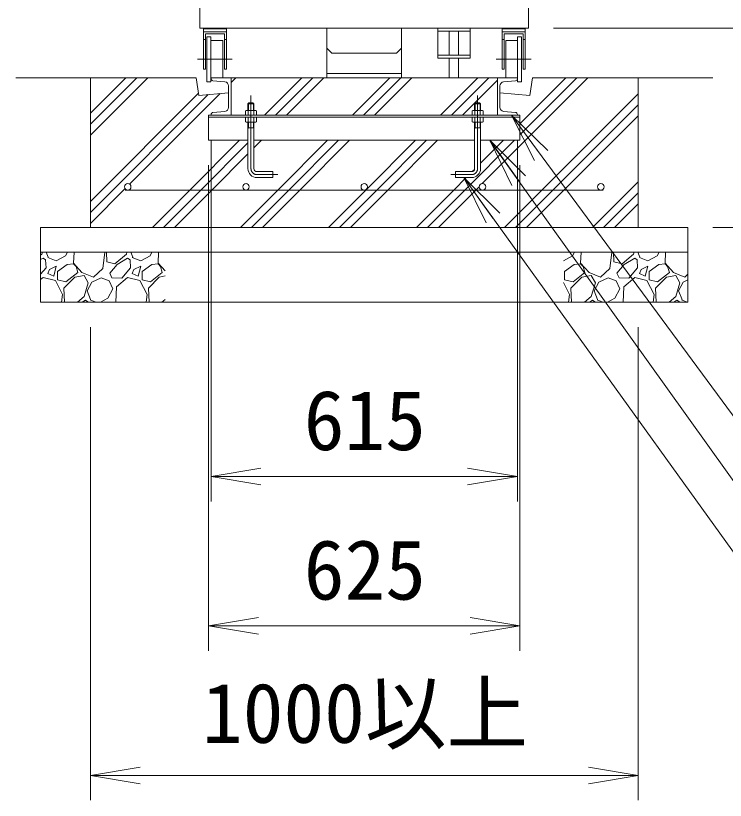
# Model space of a CAD drawing. Units: millimetres, scale not verified. Extents: x -10500 to 10500, y -7425 to 7425.
# Drawn here: x 6026 to 7451, y -1033 to 542 of the extents above; entities that cross this region are included whole.
import ezdxf
from ezdxf.enums import TextEntityAlignment as Align

# ---------------------------------------------------------------- set-up
doc = ezdxf.new("R2010")
doc.units = ezdxf.units.MM
doc.header["$LTSCALE"] = 50
doc.linetypes.add('USER1', pattern=[50.8, 31.75, -6.35, 6.35, -6.35])
for name, color, linetype, lineweight in [('0-0_D-STR5', 3, 'Continuous', 18), ('0-1_D-BMK', 2, 'USER1', 13), ('0-2_D-STR-DIM', 7, 'Continuous', 9), ('0-3_0', 7, 'Continuous', 18), ('0-4_D-STR3', 3, 'Continuous', 13), ('0-5_D-STR1', 1, 'Continuous', 18), ('0-7_D-STR4', 7, 'Continuous', 9), ('0-8_D-DCR-HCH', 7, 'Continuous', 9), ('0-9_D-STR-TXT', 7, 'Continuous', 9)]:
    doc.layers.add(name, color=color, linetype=linetype, lineweight=lineweight)
doc.styles.add('ＭＳ ゴシック', font='')
doc.styles.get('ＭＳ ゴシック').set_extended_font_data('MS Gothic')

# ---------------------------------------------------------------- blocks, each defined once
blk = doc.blocks.new('_Open')
at = {"layer": '0-3_0', "lineweight": 9}
blk.add_line((-50, 8.33), (0, 0), dxfattribs=at)
blk.add_lwpolyline([(-50, -8.33), (0, 0), (-50, 0)], dxfattribs=at)

msp = doc.modelspace()

# ---------------------------------------------------------------- linework, layer by layer
at = {"layer": '0-0_D-STR5'}
for p, q in [((6458.51, 416.98), (6418.51, 416.98)), ((6458.51, 341.98), (6458.51, 416.98)), ((6453.51, 357.84), (6453.51, 401.11)), ((6446.21, 349.87), (6422.17, 347.76)), ((6413.51, 341.98), (7038.51, 341.98)), ((6413.51, 337.98), (7038.51, 337.98)), ((6458.51, 341.98), (6418.51, 341.98)), ((6413.51, 291.98), (6492.51, 291.98)), ((6504.51, 291.98), (6947.51, 291.98)), ((6959.51, 291.98), (7038.51, 291.98))]:
    msp.add_line(p, q, dxfattribs=at)
msp.add_arc((6445.51, 357.84), 8, 275, 0, dxfattribs=at)
at = {"layer": '0-1_D-BMK'}
for p, q in [((6460.93, 454.48), (6391.1, 454.48)), ((6391.1, 454.48), (6460.93, 454.48)), ((6991.1, 454.48), (7060.93, 454.48)), ((7060.93, 454.48), (6991.1, 454.48)), ((6498.51, 381.98), (6498.51, 234.98)), ((6953.51, 381.98), (6953.51, 234.98))]:
    msp.add_line(p, q, dxfattribs=at)
for points in [[(6542.51, 222.98), (6552.51, 222.98), (6510.51, 222.98)], [(6909.51, 222.98), (6899.51, 222.98), (6941.51, 222.98)]]:
    msp.add_lwpolyline(points, dxfattribs=at)
for centre, start, end in [((6510.51, 234.98), 180, 270), ((6941.51, 234.98), 270, 0)]:
    msp.add_arc(centre, 12, start, end, dxfattribs=at)
at = {"layer": '0-2_D-STR-DIM'}
for p, q in [((7106.01, 516.98), (8138.9, 516.98)), ((7106.01, 516.98), (8138.9, 516.98)), ((6418.51, 291.98), (6418.51, -433.02)), ((7033.51, 291.98), (7033.51, -433.02)), ((6413.51, 241.98), (6413.51, -733.02)), ((7038.51, 241.98), (7038.51, -733.02)), ((7426.01, 116.98), (8438.9, 116.98)), ((6176.01, -83.02), (6176.01, -1033.02)), ((7276.01, -83.02), (7276.01, -1033.02)), ((6518.51, -383.02), (6933.51, -383.02)), ((6513.51, -683.02), (6938.51, -683.02)), ((6276.01, -983.02), (7176.01, -983.02))]:
    msp.add_line(p, q, dxfattribs=at)
at = {"layer": '0-4_D-STR3'}
for p, q in [((6403.01, 516.98), (6403.01, 513.98)), ((6449.01, 516.98), (6403.01, 516.98)), ((6449.01, 515.48), (6403.01, 515.48)), ((6403.01, 513.98), (6403.01, 509.48)), ((6407.01, 434.48), (6407.01, 505.48)), ((6445.01, 505.48), (6407.01, 505.48)), ((6445.01, 434.48), (6445.01, 505.48)), ((6449.01, 516.98), (6449.01, 513.98)), ((6449.01, 513.98), (6449.01, 509.48)), ((6449.01, 509.48), (6449.01, 434.48)), ((6651.01, 516.98), (6651.01, 476.98)), ((6801.01, 516.98), (6651.01, 516.98)), ((6801.01, 516.98), (6801.01, 476.98)), ((6873.51, 516.98), (6873.51, 510.98)), ((6873.51, 516.98), (6873.51, 456.98)), ((6896.51, 510.98), (6896.51, 462.98)), ((6915.51, 510.98), (6915.51, 462.98)), ((6938.51, 516.98), (6938.51, 456.98)), ((7003.01, 516.98), (7003.01, 513.98)), ((7003.01, 516.98), (7049.01, 516.98)), ((7003.01, 515.48), (7049.01, 515.48)), ((7003.01, 513.98), (7003.01, 509.48)), ((7003.01, 509.48), (7003.01, 434.48)), ((7007.01, 505.48), (7045.01, 505.48)), ((7007.01, 434.48), (7007.01, 505.48)), ((7045.01, 434.48), (7045.01, 505.48)), ((7049.01, 516.98), (7049.01, 513.98)), ((7049.01, 513.98), (7049.01, 509.48)), ((6403.01, 494.48), (6407.01, 494.48)), ((6410.01, 499.48), (6410.01, 409.48)), ((6418.01, 499.48), (6410.01, 499.48)), ((6418.01, 499.48), (6418.01, 409.48)), ((6442.01, 491.98), (6418.01, 491.98)), ((6442.01, 491.98), (6442.01, 416.98)), ((6442.01, 491.98), (6442.01, 416.98)), ((6449.01, 494.48), (6445.01, 494.48)), ((7003.01, 494.48), (7007.01, 494.48)), ((7010.01, 491.98), (7010.01, 416.98)), ((7010.01, 491.98), (7010.01, 416.98)), ((7010.01, 491.98), (7034.01, 491.98)), ((7034.01, 499.48), (7034.01, 409.48)), ((7034.01, 499.48), (7042.01, 499.48)), ((7042.01, 499.48), (7042.01, 409.48)), ((7049.01, 494.48), (7045.01, 494.48)), ((6651.01, 476.98), (6661.01, 466.98)), ((6651.01, 476.98), (6651.01, 416.98)), ((6801.01, 476.98), (6791.01, 466.98)), ((6801.01, 416.98), (6801.01, 476.98)), ((6661.01, 466.98), (6791.01, 466.98)), ((6873.51, 462.98), (6873.51, 456.98)), ((6896.51, 456.98), (6896.51, 416.98)), ((6915.51, 456.98), (6915.51, 416.98)), ((6403.01, 434.48), (6407.01, 434.48)), ((6407.01, 434.48), (6403.01, 434.48)), ((6449.01, 434.48), (6445.01, 434.48)), ((6801.01, 425.98), (6651.01, 425.98)), ((7003.01, 434.48), (7007.01, 434.48)), ((7049.01, 434.48), (7045.01, 434.48)), ((7045.01, 434.48), (7049.01, 434.48)), ((6442.01, 416.98), (6418.01, 416.98)), ((6801.01, 416.98), (6651.01, 416.98)), ((7010.01, 416.98), (7034.01, 416.98)), ((6418.01, 409.48), (6410.01, 409.48)), ((7034.01, 409.48), (7042.01, 409.48)), ((6492.51, 364.98), (6494.51, 366.98)), ((6492.51, 364.98), (6492.51, 351.98)), ((6493.51, 351.98), (6493.51, 365.98)), ((6502.51, 366.98), (6494.51, 366.98)), ((6503.51, 351.98), (6503.51, 365.98)), ((6504.51, 364.98), (6504.51, 351.98)), ((6947.51, 364.98), (6947.51, 351.98)), ((6948.51, 351.98), (6948.51, 365.98)), ((6949.51, 366.98), (6957.51, 366.98)), ((6957.51, 366.98), (6949.51, 366.98)), ((6959.51, 364.98), (6957.51, 366.98)), ((6958.51, 351.98), (6958.51, 365.98)), ((6959.51, 364.98), (6959.51, 351.98)), ((6487.55, 350.84), (6489.51, 351.98)), ((6487.55, 341.98), (6487.55, 350.84)), ((6507.51, 351.98), (6489.51, 351.98)), ((6493.03, 341.98), (6493.03, 350.84)), ((6504, 341.98), (6504, 350.84)), ((6509.48, 350.84), (6507.51, 351.98)), ((6509.48, 341.98), (6509.48, 350.84)), ((6942.55, 350.84), (6944.51, 351.98)), ((6942.55, 350.84), (6944.51, 351.98)), ((6942.55, 341.98), (6942.55, 350.84)), ((6942.55, 341.98), (6942.55, 350.84)), ((6962.51, 351.98), (6944.51, 351.98)), ((6944.51, 351.98), (6962.51, 351.98)), ((6948.03, 341.98), (6948.03, 350.84)), ((6948.03, 341.98), (6948.03, 350.84)), ((6959, 341.98), (6959, 350.84)), ((6959, 341.98), (6959, 350.84)), ((6964.48, 350.84), (6962.51, 351.98)), ((6964.48, 350.84), (6962.51, 351.98)), ((6964.48, 341.98), (6964.48, 350.84)), ((6964.48, 341.98), (6964.48, 350.84)), ((6509.48, 341.98), (6487.55, 341.98)), ((6487.55, 337.98), (6509.48, 337.98)), ((6487.55, 337.98), (6487.55, 329.11)), ((6493.03, 337.98), (6493.03, 329.11)), ((6504, 337.98), (6504, 329.11)), ((6509.48, 337.98), (6509.48, 329.11)), ((6942.55, 341.98), (6964.48, 341.98)), ((6942.55, 337.98), (6942.55, 329.11)), ((6964.48, 337.98), (6942.55, 337.98)), ((6942.55, 337.98), (6942.55, 329.11)), ((6948.03, 337.98), (6948.03, 329.11)), ((6948.03, 337.98), (6948.03, 329.11)), ((6959, 337.98), (6959, 329.11)), ((6959, 337.98), (6959, 329.11)), ((6964.48, 337.98), (6964.48, 329.11)), ((6964.48, 337.98), (6964.48, 329.11)), ((6487.55, 329.11), (6489.51, 327.98)), ((6489.51, 327.98), (6507.51, 327.98)), ((6492.51, 327.98), (6492.51, 234.98)), ((6504.51, 316.98), (6492.51, 316.98)), ((6493.51, 316.98), (6492.51, 315.24)), ((6493.51, 316.98), (6493.51, 327.98)), ((6503.51, 316.98), (6503.51, 327.98)), ((6503.51, 316.98), (6504.51, 315.24)), ((6504.51, 327.98), (6504.51, 234.98)), ((6509.48, 329.11), (6507.51, 327.98)), ((6942.55, 329.11), (6944.51, 327.98)), ((6942.55, 329.11), (6944.51, 327.98)), ((6944.51, 327.98), (6962.51, 327.98)), ((6962.51, 327.98), (6944.51, 327.98)), ((6947.51, 327.98), (6947.51, 234.98)), ((6959.51, 316.98), (6947.51, 316.98)), ((6948.51, 316.98), (6947.51, 315.24)), ((6948.51, 316.98), (6948.51, 327.98)), ((6958.51, 316.98), (6958.51, 327.98)), ((6958.51, 316.98), (6959.51, 315.24)), ((6959.51, 327.98), (6959.51, 234.98)), ((6964.48, 329.11), (6962.51, 327.98)), ((6964.48, 329.11), (6962.51, 327.98)), ((6246.01, 191.98), (7206.01, 191.98))]:
    msp.add_line(p, q, dxfattribs=at)
for points in [[(6449.01, 509.48), (6403.01, 509.48), (6403.01, 434.48)], [(6873.51, 516.98), (6938.51, 516.98), (6938.51, 510.98), (6873.51, 510.98)], [(7003.01, 509.48), (7049.01, 509.48), (7049.01, 434.48)], [(6873.51, 462.98), (6938.51, 462.98), (6938.51, 456.98), (6873.51, 456.98)], [(6509.48, 341.98), (6509.48, 350.84), (6507.51, 351.98), (6504.51, 351.98), (6504.51, 364.98), (6502.51, 366.98), (6494.51, 366.98), (6492.51, 364.98), (6492.51, 351.98), (6489.51, 351.98), (6487.55, 350.84), (6487.55, 341.98)], [(6492.51, 364.98), (6504.51, 364.98), (6502.51, 366.98)], [(6964.48, 341.98), (6964.48, 350.84), (6962.51, 351.98), (6959.51, 351.98), (6959.51, 364.98), (6957.51, 366.98), (6949.51, 366.98), (6947.51, 364.98), (6947.51, 351.98), (6944.51, 351.98), (6942.55, 350.84), (6942.55, 341.98)], [(6959.51, 364.98), (6947.51, 364.98), (6949.51, 366.98)], [(6510.51, 216.98), (6542.51, 216.98), (6542.51, 228.98), (6510.51, 228.98)], [(6941.51, 216.98), (6909.51, 216.98), (6909.51, 228.98), (6941.51, 228.98)]]:
    msp.add_lwpolyline(points, dxfattribs=at)
for centre in [(6251.01, 198.48), (6488.51, 198.48), (6726.01, 198.48), (6963.51, 198.48), (7201.01, 198.48)]:
    msp.add_circle(centre, 6.5, dxfattribs=at)
for centre, radius, start, end in [((6490.29, 346.83), 4.86, 55.61587, 124.38413), ((6498.51, 333.54), 18.15, 72.41211, 107.58789), ((6506.74, 346.83), 4.86, 55.61587, 124.38413), ((6945.29, 346.83), 4.86, 55.61587, 124.38413), ((6945.29, 346.83), 4.86, 55.61587, 124.38413), ((6953.51, 333.54), 18.15, 72.41211, 107.58789), ((6953.51, 333.54), 18.15, 72.41211, 107.58789), ((6961.74, 346.83), 4.86, 55.61587, 124.38413), ((6961.74, 346.83), 4.86, 55.61587, 124.38413), ((6490.29, 333.12), 4.86, 235.61587, 304.38413), ((6498.51, 346.42), 18.15, 252.41211, 287.58789), ((6506.74, 333.12), 4.86, 235.61587, 304.38413), ((6945.29, 333.12), 4.86, 235.61587, 304.38413), ((6945.29, 333.12), 4.86, 235.61587, 304.38413), ((6953.51, 346.42), 18.15, 252.41211, 287.58789), ((6953.51, 346.42), 18.15, 252.41211, 287.58789), ((6961.74, 333.12), 4.86, 235.61587, 304.38413), ((6961.74, 333.12), 4.86, 235.61587, 304.38413), ((6510.51, 234.98), 18, 180, 270), ((6510.51, 234.98), 6, 180, 270), ((6941.51, 234.98), 6, 270, 0), ((6941.51, 234.98), 18, 270, 0)]:
    msp.add_arc(centre, radius, start, end, dxfattribs=at)
at = {"layer": '0-5_D-STR1'}
for p, q in [((6396.01, 576.98), (6396.01, 516.98)), ((7056.01, 576.98), (7056.01, 516.98)), ((6396.01, 516.98), (7056.01, 516.98))]:
    msp.add_line(p, q, dxfattribs=at)
at = {"layer": '0-5_D-STR1', "color": 3}
for p, q in [((6418.51, 415.17), (6418.51, 416.98)), ((6446.21, 409.08), (6422.17, 411.19)), ((6993.51, 341.98), (6993.51, 416.98)), ((6993.51, 416.98), (7033.51, 416.98)), ((7005.82, 409.08), (7029.86, 411.19)), ((7033.51, 415.17), (7033.51, 416.98)), ((6998.51, 357.84), (6998.51, 401.11)), ((7005.82, 349.87), (7029.86, 347.76)), ((6413.51, 291.98), (6413.51, 341.98)), ((6418.51, 341.98), (6418.51, 343.78)), ((6993.01, 341.98), (7033.01, 341.98)), ((7033.51, 341.98), (7033.51, 343.78)), ((7038.51, 291.98), (7038.51, 341.98))]:
    msp.add_line(p, q, dxfattribs=at)
for centre, radius, start, end in [((6422.51, 415.17), 4, 180, 265), ((7029.51, 415.17), 4, 275, 0), ((6445.51, 401.11), 8, 0, 85), ((7006.51, 401.11), 8, 95, 180), ((6422.51, 343.78), 4, 95, 180), ((7006.51, 357.84), 8, 180, 265), ((7029.51, 343.78), 4, 0, 85)]:
    msp.add_arc(centre, radius, start, end, dxfattribs=at)
at = {"layer": '0-7_D-STR4'}
for p, q in [((6026.01, 416.98), (6388.51, 416.98)), ((6176.01, 116.98), (6176.01, 416.98)), ((6393.51, 381.98), (6388.51, 416.98)), ((6458.51, 416.98), (6993.51, 416.98)), ((7058.51, 381.98), (7063.51, 416.98)), ((7063.51, 416.98), (7426.01, 416.98)), ((7276.01, 116.98), (7276.01, 416.98)), ((6393.51, 381.98), (6453.51, 386.98)), ((7058.51, 381.98), (6998.51, 386.98)), ((6076.01, 116.98), (7376.01, 116.98)), ((6076.01, -33.02), (6076.01, 116.98)), ((7376.01, -33.02), (7376.01, 116.98)), ((6076.01, 66.98), (7376.01, 66.98)), ((6076.01, -33.02), (7376.01, -33.02))]:
    msp.add_line(p, q, dxfattribs=at)
at = {"layer": '0-8_D-DCR-HCH'}
for p, q in [((6176.01, 301.9), (6291.09, 416.98)), ((6176.01, 324), (6269, 416.98)), ((6176.01, 346.09), (6246.9, 416.98)), ((6458.51, 407.62), (6467.87, 416.98)), ((6525.45, 341.98), (6600.45, 416.98)), ((6547.55, 341.98), (6622.55, 416.98)), ((6569.65, 341.98), (6644.65, 416.98)), ((6702.23, 341.98), (6777.23, 416.98)), ((6724.33, 341.98), (6799.33, 416.98)), ((6746.42, 341.98), (6821.42, 416.98)), ((6879.01, 341.98), (6954.01, 416.98)), ((6901.1, 341.98), (6976.1, 416.98)), ((6923.2, 341.98), (6993.51, 412.29)), ((6962.95, 204.95), (7174.98, 416.98)), ((7038.51, 302.61), (7152.88, 416.98)), ((7038.51, 324.71), (7130.78, 416.98)), ((6176.01, 169.32), (6392.91, 386.21)), ((6176.01, 147.22), (6412.34, 383.54)), ((6254.7, 203.81), (6436.45, 385.55)), ((6504.51, 276.84), (6519.65, 291.98)), ((6959.51, 245.71), (7005.78, 291.98)), ((6942.99, 229.18), (6947.31, 233.5)), ((7184.34, 116.98), (7276.01, 208.66)), ((6176.01, 125.12), (6245.69, 194.79)), ((7206.43, 116.98), (7276.01, 186.56)), ((7228.53, 116.98), (7276.01, 164.46)), ((6078.56, 63.2), (6076.01, 61.04)), ((6079.74, 66.98), (6078.56, 63.2)), ((6091.28, 57.26), (6087.4, 66.98)), ((6126.07, 59.81), (6129.98, 66.98)), ((6143.18, 66.98), (6142.2, 45.39)), ((6200.74, 34.35), (6204.93, 66.98)), ((6209.23, 47.93), (6208.23, 66.98)), ((6248.26, 63.2), (6225.35, 43.69)), ((6249.44, 66.98), (6248.26, 63.2)), ((6260.99, 57.26), (6257.11, 66.98)), ((6295.78, 59.81), (6299.69, 66.98)), ((6312.88, 66.98), (6311.9, 45.39)), ((7144.31, 59.81), (7148.22, 66.98)), ((7161.41, 66.98), (7160.43, 45.39)), ((7218.98, 34.35), (7223.16, 66.98)), ((7227.46, 47.93), (7226.46, 66.98)), ((7266.5, 63.2), (7243.59, 43.69)), ((7267.67, 66.98), (7266.5, 63.2)), ((7279.22, 57.26), (7275.34, 66.98)), ((7314.01, 59.81), (7317.92, 66.98)), ((7331.12, 66.98), (7330.14, 45.39)), ((6081.1, 55.57), (6076.01, 52.52)), ((6086.19, 52.17), (6081.1, 55.57)), ((6086.19, 52.17), (6087.04, 36.05)), ((6090.44, 56.42), (6107.41, 49.63)), ((6107.41, 49.63), (6126.07, 59.81)), ((6225.35, 43.69), (6209.23, 47.93)), ((6250.81, 55.57), (6229.59, 42.84)), ((6255.9, 52.17), (6250.81, 55.57)), ((6255.9, 52.17), (6256.75, 36.05)), ((6260.14, 56.42), (6277.11, 49.63)), ((6277.11, 49.63), (6295.78, 59.81)), ((7126.01, 49.83), (7144.31, 59.81)), ((7243.59, 43.69), (7227.46, 47.93)), ((7269.04, 55.57), (7247.83, 42.84)), ((7274.13, 52.17), (7269.04, 55.57)), ((7274.13, 52.17), (7274.98, 36.05)), ((7278.38, 56.42), (7295.35, 49.63)), ((7295.35, 49.63), (7314.01, 59.81)), ((6087.04, 36.05), (6076.01, 22.92)), ((6093.83, 32.66), (6090.44, 24.17)), ((6107.41, 39.45), (6093.83, 32.66)), ((6102.32, 19.08), (6107.41, 39.45)), ((6129.47, 42.84), (6109.95, 28.41)), ((6142.2, 43.69), (6129.47, 42.84)), ((6142.2, 45.39), (6159.17, 26.72)), ((6147.29, 38.6), (6142.2, 43.69)), ((6150.68, 26.72), (6147.29, 38.6)), ((6182.08, 17.38), (6200.74, 34.35)), ((6229.59, 42.84), (6215.17, 25.02)), ((6256.75, 36.05), (6238.93, 14.84)), ((6263.54, 32.66), (6260.14, 24.17)), ((6277.11, 39.45), (6263.54, 32.66)), ((6272.02, 19.08), (6277.11, 39.45)), ((6299.17, 42.84), (6279.66, 28.41)), ((6311.9, 43.69), (6299.17, 42.84)), ((6311.9, 45.39), (6326.01, 29.86)), ((6316.99, 38.6), (6311.9, 43.69)), ((6320.39, 26.72), (6316.99, 38.6)), ((7147.7, 42.84), (7128.19, 28.41)), ((7160.43, 43.69), (7147.7, 42.84)), ((7160.43, 45.39), (7177.4, 26.72)), ((7165.52, 38.6), (7160.43, 43.69)), ((7168.92, 26.72), (7165.52, 38.6)), ((7200.31, 17.38), (7218.98, 34.35)), ((7247.83, 42.84), (7233.4, 25.02)), ((7274.98, 36.05), (7257.16, 14.84)), ((7281.77, 32.66), (7278.38, 24.17)), ((7295.35, 39.45), (7281.77, 32.66)), ((7290.26, 19.08), (7295.35, 39.45)), ((7317.41, 42.84), (7297.89, 28.41)), ((7330.14, 43.69), (7317.41, 42.84)), ((7330.14, 45.39), (7347.11, 26.72)), ((7335.23, 38.6), (7330.14, 43.69)), ((7338.62, 26.72), (7335.23, 38.6)), ((6081.1, 16.54), (6076.01, 12.23)), ((6105.71, 10.6), (6081.1, 16.54)), ((6090.44, 24.17), (6102.32, 19.08)), ((6109.95, 28.41), (6109.95, 11.44)), ((6122.68, -4.68), (6144.74, 17.38)), ((6126.92, 8.05), (6150.68, 26.72)), ((6144.74, 17.38), (6163.41, 20.78)), ((6159.17, 26.72), (6182.08, 17.38)), ((6163.41, 20.78), (6171.89, 5.5)), ((6219.41, 15.69), (6215.17, 25.02)), ((6250.81, 16.54), (6228.75, -2.13)), ((6275.42, 10.6), (6250.81, 16.54)), ((6260.14, 24.17), (6272.02, 19.08)), ((6279.66, 28.41), (6279.66, 11.44)), ((6292.39, -4.68), (6314.45, 17.38)), ((6296.63, 8.05), (6320.39, 26.72)), ((6314.45, 17.38), (6326.01, 19.49)), ((7128.19, 28.41), (7128.19, 11.44)), ((7140.91, -4.68), (7162.98, 17.38)), ((7145.16, 8.05), (7168.92, 26.72)), ((7162.98, 17.38), (7181.64, 20.78)), ((7177.4, 26.72), (7200.31, 17.38)), ((7181.64, 20.78), (7190.13, 5.5)), ((7237.65, 15.69), (7233.4, 25.02)), ((7269.04, 16.54), (7246.98, -2.13)), ((7293.65, 10.6), (7269.04, 16.54)), ((7278.38, 24.17), (7290.26, 19.08)), ((7297.89, 28.41), (7297.89, 11.44)), ((7310.62, -4.68), (7332.68, 17.38)), ((7314.86, 8.05), (7338.62, 26.72)), ((7332.68, 17.38), (7351.35, 20.78)), ((7347.11, 26.72), (7370.02, 17.38)), ((7351.35, 20.78), (7359.83, 5.5)), ((7370.02, 17.38), (7376.01, 22.84)), ((6120.13, -17.41), (6105.71, 10.6)), ((6109.95, 11.44), (6126.92, 8.05)), ((6171.89, 5.5), (6163.41, -21.65)), ((6169.35, -10.62), (6178.68, 7.2)), ((6178.68, 7.2), (6197.35, 15.69)), ((6197.35, 15.69), (6213.47, 9.75)), ((6221.11, -6.37), (6213.47, 9.75)), ((6238.93, 14.84), (6219.41, 15.69)), ((6289.84, -17.41), (6275.42, 10.6)), ((6279.66, 11.44), (6296.63, 8.05)), ((7138.37, -17.41), (7126.01, 6.57)), ((7128.19, 11.44), (7145.16, 8.05)), ((7190.13, 5.5), (7181.64, -21.65)), ((7187.58, -10.62), (7196.92, 7.2)), ((7196.92, 7.2), (7215.58, 15.69)), ((7215.58, 15.69), (7231.71, 9.75)), ((7239.34, -6.37), (7231.71, 9.75)), ((7257.16, 14.84), (7237.65, 15.69)), ((7308.07, -17.41), (7293.65, 10.6)), ((7297.89, 11.44), (7314.86, 8.05)), ((7359.83, 5.5), (7351.35, -21.65)), ((7357.29, -10.62), (7366.62, 7.2)), ((7366.62, 7.2), (7376.01, 11.47)), ((6124.17, -33.02), (6122.68, -4.68)), ((6176.14, -27.59), (6169.35, -10.62)), ((6210.93, -25.04), (6221.11, -6.37)), ((6228.75, -2.13), (6227.34, -33.02)), ((6293.88, -33.02), (6292.39, -4.68)), ((7142.41, -33.02), (7140.91, -4.68)), ((7194.37, -27.59), (7187.58, -10.62)), ((7229.16, -25.04), (7239.34, -6.37)), ((7246.98, -2.13), (7245.58, -33.02)), ((7312.11, -33.02), (7310.62, -4.68)), ((7364.08, -27.59), (7357.29, -10.62)), ((6118.13, -33.02), (6120.13, -17.41)), ((6163.41, -21.65), (6150.06, -33.02)), ((6165.96, -29.29), (6159.72, -33.02)), ((6171.05, -32.68), (6165.96, -29.29)), ((6175.29, -28.44), (6186.76, -33.02)), ((6196.29, -33.02), (6210.93, -25.04)), ((6287.84, -33.02), (6289.84, -17.41)), ((6326.01, -27.7), (6319.76, -33.02)), ((7136.37, -33.02), (7138.37, -17.41)), ((7181.64, -21.65), (7168.29, -33.02)), ((7184.19, -29.29), (7177.96, -33.02)), ((7189.28, -32.68), (7184.19, -29.29)), ((7193.52, -28.44), (7204.99, -33.02)), ((7214.53, -33.02), (7229.16, -25.04)), ((7306.07, -33.02), (7308.07, -17.41)), ((7351.35, -21.65), (7337.99, -33.02)), ((7353.89, -29.29), (7347.66, -33.02)), ((7358.99, -32.68), (7353.89, -29.29)), ((7363.23, -28.44), (7374.7, -33.02)), ((6171.05, -32.68), (6171.06, -33.02)), ((7189.28, -32.68), (7189.3, -33.02)), ((7358.99, -32.68), (7359, -33.02))]:
    msp.add_line(p, q, dxfattribs=at)
for points in [[(7007.56, 116.98), (7082.56, 191.98), (7276.01, 385.43)], [(7029.66, 116.98), (7104.66, 191.98), (7276.01, 363.33)], [(7051.75, 116.98), (7126.75, 191.98), (7276.01, 341.24)], [(6300.45, 116.98), (6375.45, 191.98), (6475.45, 291.98)], [(6322.55, 116.98), (6397.55, 191.98), (6492.51, 286.94)], [(6477.23, 116.98), (6552.23, 191.98), (6652.23, 291.98)], [(6499.33, 116.98), (6574.33, 191.98), (6674.33, 291.98)], [(6521.42, 116.98), (6596.42, 191.98), (6696.42, 291.98)], [(6654.01, 116.98), (6729.01, 191.98), (6829.01, 291.98)], [(6676.1, 116.98), (6751.1, 191.98), (6851.1, 291.98)], [(6698.2, 116.98), (6773.2, 191.98), (6873.2, 291.98)], [(6852.88, 116.98), (6927.88, 191.98), (7027.88, 291.98)], [(6344.65, 116.98), (6419.65, 191.98), (6492.51, 264.84)], [(6830.78, 116.98), (6905.78, 191.98), (6930.78, 216.98)], [(6874.98, 116.98), (6949.98, 191.98), (6957.07, 199.07)]]:
    msp.add_lwpolyline(points, dxfattribs=at)
at = {"layer": '0-9_D-STR-TXT'}
for points in [[(8925.81, -312.67), (7504.6, -312.67), (7022.74, 340.37)], [(9275.42, -595.83), (7613.1, -595.83), (6979.11, 290.35)], [(9684.81, -852.96), (7696.5, -852.96), (6927.21, 215.35)]]:
    msp.add_lwpolyline(points, dxfattribs=at)

# ---------------------------------------------------------------- block references
at = {"layer": '0-2_D-STR-DIM', "xscale": 2, "yscale": 2, "rotation": 180}
for p in [(6418.51, -383.02), (6413.51, -683.02), (6176.01, -983.02)]:
    msp.add_blockref('_Open', p, dxfattribs=at)
at = {"layer": '0-2_D-STR-DIM', "xscale": 2, "yscale": 2}
for p in [(7033.51, -383.02), (7038.51, -683.02), (7276.01, -983.02)]:
    msp.add_blockref('_Open', p, dxfattribs=at)
at = {"layer": '0-9_D-STR-TXT', "xscale": 2, "yscale": 2}
for p, rotation in [((7021.55, 341.98), 126.42262), ((6977.95, 291.98), 125.58059), ((6926.04, 216.98), 125.75752)]:
    msp.add_blockref('_Open', p, dxfattribs=dict(at, rotation=rotation))

# ---------------------------------------------------------------- texts
at = {"layer": '0-2_D-STR-DIM', "style": 'ＭＳ ゴシック'}
for s, p in [('615', (6604.51, -366.15)), ('625', (6604.51, -666.15)), ('1000以上', (6400.14, -953.81))]:
    msp.add_text(s, height=120.2, dxfattribs=at).set_placement(p, align=Align.BOTTOM_LEFT)

doc.saveas('drawing.dxf')
